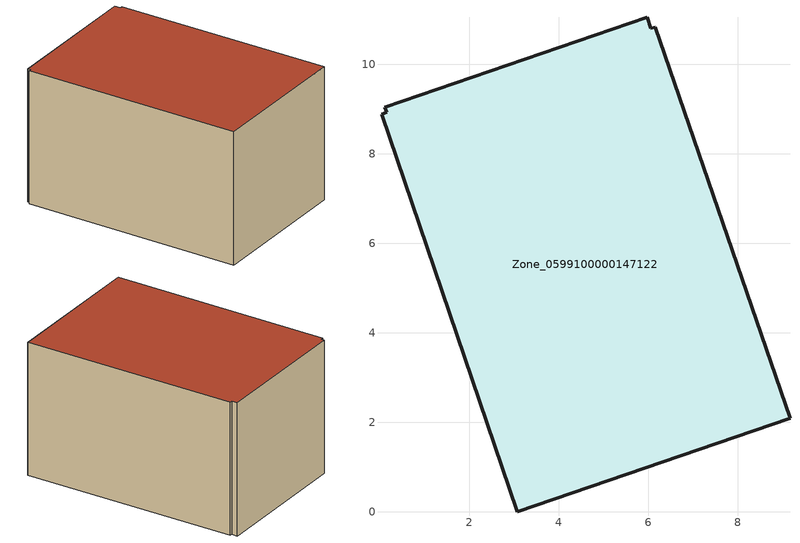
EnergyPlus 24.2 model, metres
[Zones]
Zone_0599100000147122
 floor ground (C_G): 6.16,10.84 9.17,2.09 3.07,0 0.04,8.89 0.15,8.93 0.11,9.05 5.97,11.06 6.06,10.81 z0
 wall outside (C_F): 9.17,2.09 6.16,10.84 6.06,10.81 5.97,11.06 0.11,9.05 0.15,8.93 0.04,8.89 3.07,0 9.17,2.09 z0:5.8
 roof outside (C_R): 6.06,10.81 5.97,11.06 0.11,9.05 0.15,8.93 0.04,8.89 3.07,0 9.17,2.09 6.16,10.84 z5.8
[BUILDING]
Pand.0599100000147122: North Axis=0; Terrain=City; Loads Convergence Tolerance Value=0.04; Temperature Convergence Tolerance Value=0.4; Solar Distribution=FullExterior; Maximum Number of Warmup Days=25; Minimum Number of Warmup Days=1
[Site:Location]
Rotterdam.The.Hague.AP_ZH_NLD Design_Conditions: Latitude=51.96; Longitude=4.45; Time Zone=1; Elevation=-4.5
[SITE:GROUNDTEMPERATURE:BUILDINGSURFACE]
18, 18, 18, 18, 18, 18, 18, 18, 18, 18, 18, 18
[MATERIAL] Thermal Absorptance=0.9; Solar Absorptance=0.7; Visible Absorptance=0.7
Name | Roughness | Thickness | Conductivity | Density | Specific Heat
G.TC.1946-1964 | MediumSmooth | 0.15 | 1 | 540 | 1210
F.TC.1946-1964 | Rough | 0.3 | 0.857143 | 1920 | 840
R.TC.1946-1964 | MediumRough | 0.2 | 0.235294 | 1500 | 1000
[CONSTRUCTION]
C_G: G.TC.1946-1964
C_F: F.TC.1946-1964
C_R: R.TC.1946-1964
[ZONE]
Zone_0599100000147122: Type=1; Multiplier=1; Ceiling Height=Autocalculate; Volume=Autocalculate; Floor Area=autocalculate; Part of Total Floor Area=Yes
[ZONEINFILTRATION:DESIGNFLOWRATE]
Infil_Zone_0599100000147122: Zone or ZoneList or Space or SpaceList=Zone_0599100000147122; Schedule=AlwaysOn; Design Flow Rate Calculation Method=Flow/Area; Flow Rate per Floor Area=0.003; Constant Term Coefficient=1; Temperature Term Coefficient=0; Velocity Term Coefficient=0; Velocity Squared Term Coefficient=0
[HVACTEMPLATE:ZONE:IDEALLOADSAIRSYSTEM]
Zone_0599100000147122: Maximum Heating Supply Air Temperature=50; Minimum Cooling Supply Air Temperature=13; Maximum Heating Supply Air Humidity Ratio=0.0156; Minimum Cooling Supply Air Humidity Ratio=0.0077; Heating Limit=NoLimit; Cooling Limit=NoLimit; Dehumidification Control Type=ConstantSensibleHeatRatio; Cooling Sensible Heat Ratio=0.7; Dehumidification Setpoint=60; Humidification Control Type=None; Humidification Setpoint=30; Outdoor Air Method=None; Outdoor Air Flow Rate per Person=0.00944; Outdoor Air Flow Rate per Zone Floor Area=0; Outdoor Air Flow Rate per Zone=0; Demand Controlled Ventilation Type=None; Outdoor Air Economizer Type=NoEconomizer; Heat Recovery Type=None; Sensible Heat Recovery Effectiveness=0.7; Latent Heat Recovery Effectiveness=0.65
[ZONECONTROL:THERMOSTAT]
ThermostatControl_Zone_0599100000147122: Zone or ZoneList=Zone_0599100000147122; Control Type Schedule=DualSetpointControlType; Control 1=Thermostat_Zone_0599100000147122; Temperature Difference Between Cutout And Setpoint=0
[THERMOSTATSETPOINT:DUALSETPOINT]
Thermostat_Zone_0599100000147122: Heating Setpoint Temperature Schedule=HeatingSetpoint_Zone_0599100000147122; Cooling Setpoint Temperature Schedule=CoolingSetpoint_Zone_0599100000147122
[SCHEDULE:COMPACT]
HeatingSetpoint_Zone_0599100000147122: Through: 12/31, For: AllDays, Until: 24:00, 21
CoolingSetpoint_Zone_0599100000147122: Through: 12/31, For: AllDays, Until: 24:00, 24
DualSetpointControlType: Through: 12/31, For: AllDays, Until: 24:00, 4
AlwaysOn: Through: 12/31, For: AllDays, Until: 24:00, 1
